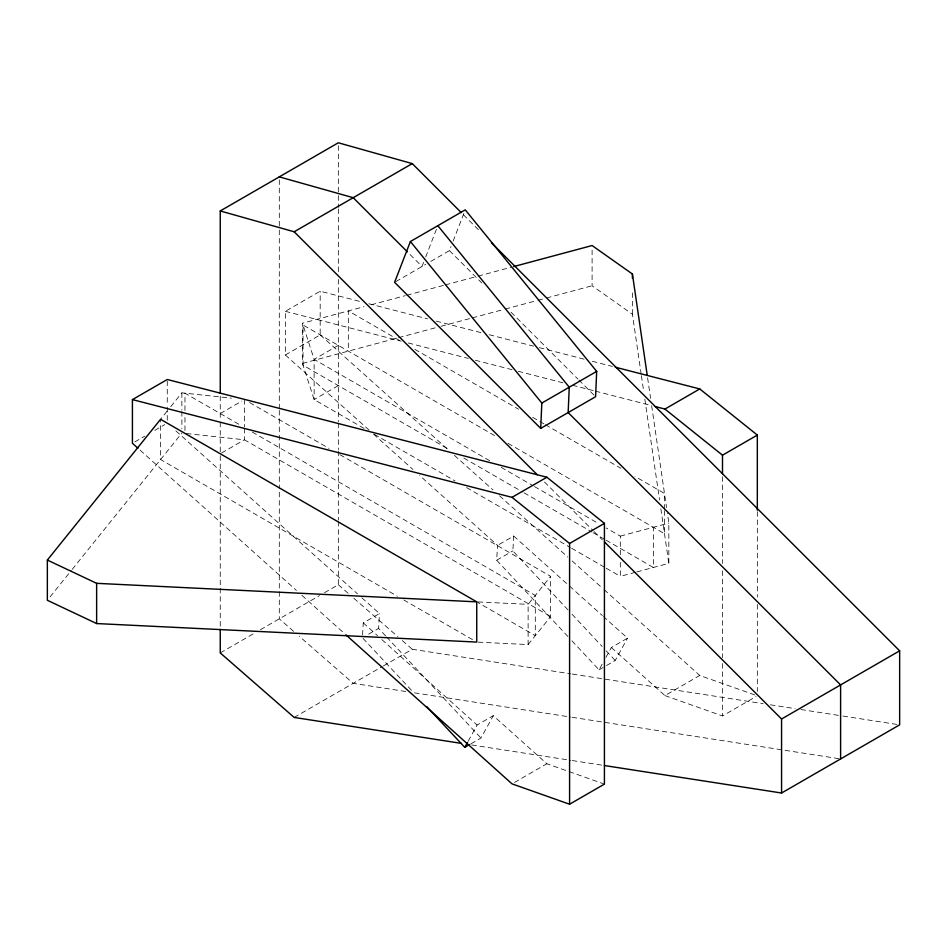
<?xml version="1.0" encoding="UTF-8"?>
<svg xmlns="http://www.w3.org/2000/svg" width="947" height="947" viewBox="0 0 947 947"><rect width="100%" height="100%" fill="white"/><g stroke="black" fill="none" stroke-linecap="round" stroke-linejoin="round"><path stroke-width="0.71" stroke-dasharray="4.74 3.55" d="M184.961 430.518L184.961 416.159M184.961 410.406L184.961 393.171L239.461 424.635M364.086 428.423L314.132 399.575L302.472 363.435L302.472 323.211L364.003 306.71M641.178 374.207L632.407 314.226L592.1 285.769L592.1 248.422M635.473 572.284L620.321 576.344L620.321 560.553M620.321 554.8L620.321 536.132L606.222 527.988M632.407 314.226L632.407 289.806M664.486 510.693L664.486 533.682L506.1 442.237M664.486 509.261L664.486 493.458L635.046 476.459M636.846 571.917L668.831 563.347L668.831 523.123L667.386 513.227M361.884 597.794L379.451 613.561L363.269 622.901L362.405 637.733L412.584 691.476M385.618 635.911L378.587 628.394L379.451 613.561M567.928 636.526L496.678 560.222L497.53 545.389L419.58 475.441M568.046 609.986L512.86 550.882L513.712 536.038L497.53 545.389M423.593 262.39L422.019 266.474L408.465 252.932M425.7 256.957L437.289 227.055M430.743 261.431L449.446 250.635L451.021 246.563M453.128 241.118L464.196 212.578M468.197 741.158L477.087 725.023L493.269 715.683L546.857 763.756L604.423 784.104M471.002 743.774L480.958 738.021L493.269 715.683M571.941 640.823L599.037 669.849L602.458 663.646M605.879 657.431L611.348 647.511L627.53 638.16L603.452 616.556M606.506 665.54L615.219 660.509L627.53 638.16M167.051 411.258L160.576 419.308L160.576 459.532L397.385 596.255M170.756 406.654L181.871 392.839L231.399 398.166M50.108 596.847L71.285 570.532M72.209 569.384L181.871 433.063M478.211 642.149L528.118 644.576L528.118 604.352L550.645 576.344L339.263 454.3M528.118 644.576L550.645 616.568L550.645 576.344M369.07 430.127L285.343 355.007L285.343 311.326L320.181 291.214L361.718 301.915M395.834 281.59L425.759 264.32M134.924 441.847L144.867 436.105M154.823 430.352L164.778 424.611M285.343 355.007L320.181 334.895L320.181 291.214M220.249 413.543L241.911 401.043M338.328 345.371L314.132 359.351L314.132 399.575L338.328 385.595M220.249 652.909L254.175 633.318M260.449 629.696L319.494 595.616M324.513 592.704L338.328 584.737L338.328 521.56M368.632 634.147L378.587 628.394M496.678 560.222L512.86 550.882M294.174 717.435L382.103 666.664M383.357 665.942L412.253 649.263L570.887 673.862M599.037 669.849L605.263 666.25M514.505 782.435L546.857 763.756M611.348 647.511L664.936 695.583L699.762 675.471L757.328 695.82M664.936 695.583L722.502 715.932L756.085 696.53M371.129 304.804L405.352 295.63M406.772 295.239L443.835 285.307M445.268 284.929L476.625 276.512M478.057 276.133L510.835 267.338M302.472 363.435L435.289 327.816M440.982 326.289L470.919 318.263M472.352 317.884L503.709 309.468M505.142 309.089L536.499 300.684M537.932 300.294L545.058 298.388M546.478 298.009L592.1 285.769M620.321 536.132L668.831 523.123M478.211 601.925L528.118 604.352M186.417 433.548L244.456 439.787L550.645 616.568M572.343 674.086L763.152 703.68M770.42 704.805L795.101 708.628M800.913 709.528L841.563 715.837M843.019 716.062L899.65 724.846M405.742 691.499L353.207 683.343L299.145 636.159M414.502 692.849L570.639 717.068M572.106 717.293L840.605 758.926M471.736 744.969L570.828 760.334M572.284 760.559L604.423 765.543M368.88 303.762L427.606 318.879M436.2 321.092L482.035 332.894M489.197 334.729L533.611 346.164M539.34 347.644L585.175 359.446M592.337 361.281L612.389 366.442M285.343 311.326L401.161 341.145M408.299 342.98L468.268 358.428M475.406 360.262L512.528 369.815M518.234 371.283L563.927 383.05M572.497 385.251L593.911 390.768M595.343 391.135L651.027 405.47M399.527 340.482L348.318 310.912L348.318 351.136M414.881 349.348L518.565 409.211M532.652 417.331L544.17 423.984M545.448 424.73L620.972 468.327M494.571 435.573L303.04 324.999L303.04 365.222L449.754 449.92M489.646 460.68L314.132 359.351L302.472 323.211M501.176 467.333L533.197 485.835M534.487 486.569L598.54 523.549M463.841 458.052L522.744 492.061M524.034 492.807L591.911 531.989M593.189 532.735L604.707 539.388M605.997 540.121L653.383 567.49L653.383 527.266M374.337 434.33L455.057 480.934M466.587 487.587L570.354 547.508M571.633 548.242L604.944 567.478M606.222 568.212L620.321 576.344M249.582 402.534L329.011 448.393M252.269 432.033L535.292 595.438L535.292 635.662L477.667 602.387M403.777 599.948L474.187 640.598M338.328 584.737L349.36 594.361M353.776 598.22L397.906 636.739M402.321 640.598L412.253 649.263M293.629 631.341L279.294 618.817L279.294 490.226M320.181 334.895L447.813 449.411M454.406 455.329L492.913 489.883M499.519 495.802L567.738 557.014M572.13 560.955L602.943 588.608M604.044 589.59L699.762 675.471M513.712 536.038L568.437 585.139M569.526 586.122L602.363 615.586M373.461 434.069L412.987 469.534M175.917 430.932L357.493 593.852M363.269 622.901L377.498 635.662M381.878 639.592L477.087 725.023M140.132 450.192L296.364 590.383M301.868 595.32L343.678 632.833M463.367 214.709L479.016 230.346M449.446 250.635L481.798 282.987M511.037 312.202L577.836 378.989M578.889 380.031L594.538 395.68M544.466 481.976L593.047 530.545M594.077 531.575L602.351 539.849M572.071 614.283L602.174 646.529M606.187 650.826L615.219 660.509M386.625 636.988L480.958 738.021M647.594 377.877L650.589 398.356M651.654 405.671L666.558 507.58M641.391 375.675L643.747 391.762M644.812 399.078L659.574 500.028M660.852 508.811L668.831 563.347M757.328 511.676L757.328 597.119M757.328 604.482L757.328 691.393M722.502 476.684L722.502 563.489M722.502 570.84L722.502 657.644M722.502 663.527L722.502 715.932M338.328 145.731L338.328 194.206M338.328 195.674L338.328 207.429M338.328 208.908L338.328 272.085M338.328 279.424L338.328 421.652M338.328 423.12L338.328 449.565M338.328 451.032L338.328 520.081M279.294 179.835L279.294 228.606M279.294 230.085L279.294 408.926M279.294 410.406L279.294 488.747M244.456 399.575L244.456 426.86M244.456 428.304L244.456 439.787L220.249 453.767L220.249 586.785M220.249 396.059L220.249 420.728M220.249 422.161L220.249 452.335M220.249 588.253L220.249 627.932M181.871 392.839L181.871 410.075M181.871 411.519L181.871 428.754M167.264 380.954L167.264 405.707M167.264 407.163L167.264 421.723"/><path stroke-width="1.42" d="M476.743 601.854L476.743 642.078L96.63 623.552L47.35 600.28L47.35 560.056L160.576 419.308L476.743 601.854L96.63 583.328L47.35 560.056M540.725 428.399L541.826 403.055L410.394 241.532L465.249 209.855L596.681 371.378L595.592 396.722L540.725 428.399L394.591 282.313L410.394 241.532M426.635 706.521L464.776 747.361L467.51 742.401M220.249 393.147L220.249 210.956L338.328 142.784L412.253 163.606L461.284 212.613M220.249 210.956L294.174 231.778L412.253 163.606M137.931 448.227L132.426 443.291L132.426 399.61L167.264 379.498L546.857 477.229L604.423 523.36L604.423 784.104L569.585 804.216L512.019 783.867L345.88 634.798M541.826 403.055L596.681 371.378M132.426 399.61L512.019 497.341L546.857 477.229M655.312 406.571L664.936 409.057L699.762 388.945L757.328 435.075L757.328 510.196M569.585 804.216L569.585 543.471L604.423 523.36M722.502 473.737L722.502 455.187L757.328 435.075M464.776 747.361L469.748 744.484M604.423 765.543L781.571 793.018L781.571 718.998L899.65 650.826L491.529 242.858M781.571 793.018L899.65 724.846L899.65 650.826M513.688 266.569L592.1 245.545L632.407 274.003L647.168 374.953M461.544 743.395L294.174 717.435L220.249 652.909L220.249 629.4M615.254 367.187L699.762 388.945M279.294 176.876L353.207 197.698L407.423 251.89M664.936 409.057L722.502 455.187M512.019 497.341L569.585 543.471M294.174 231.778L537.233 474.743M604.423 541.909L781.571 718.998M437.822 225.694L569.254 387.216L568.153 412.561L840.605 684.906L840.605 758.926M632.407 274.003L632.407 278.311M96.63 583.328L96.63 623.552"/></g></svg>
